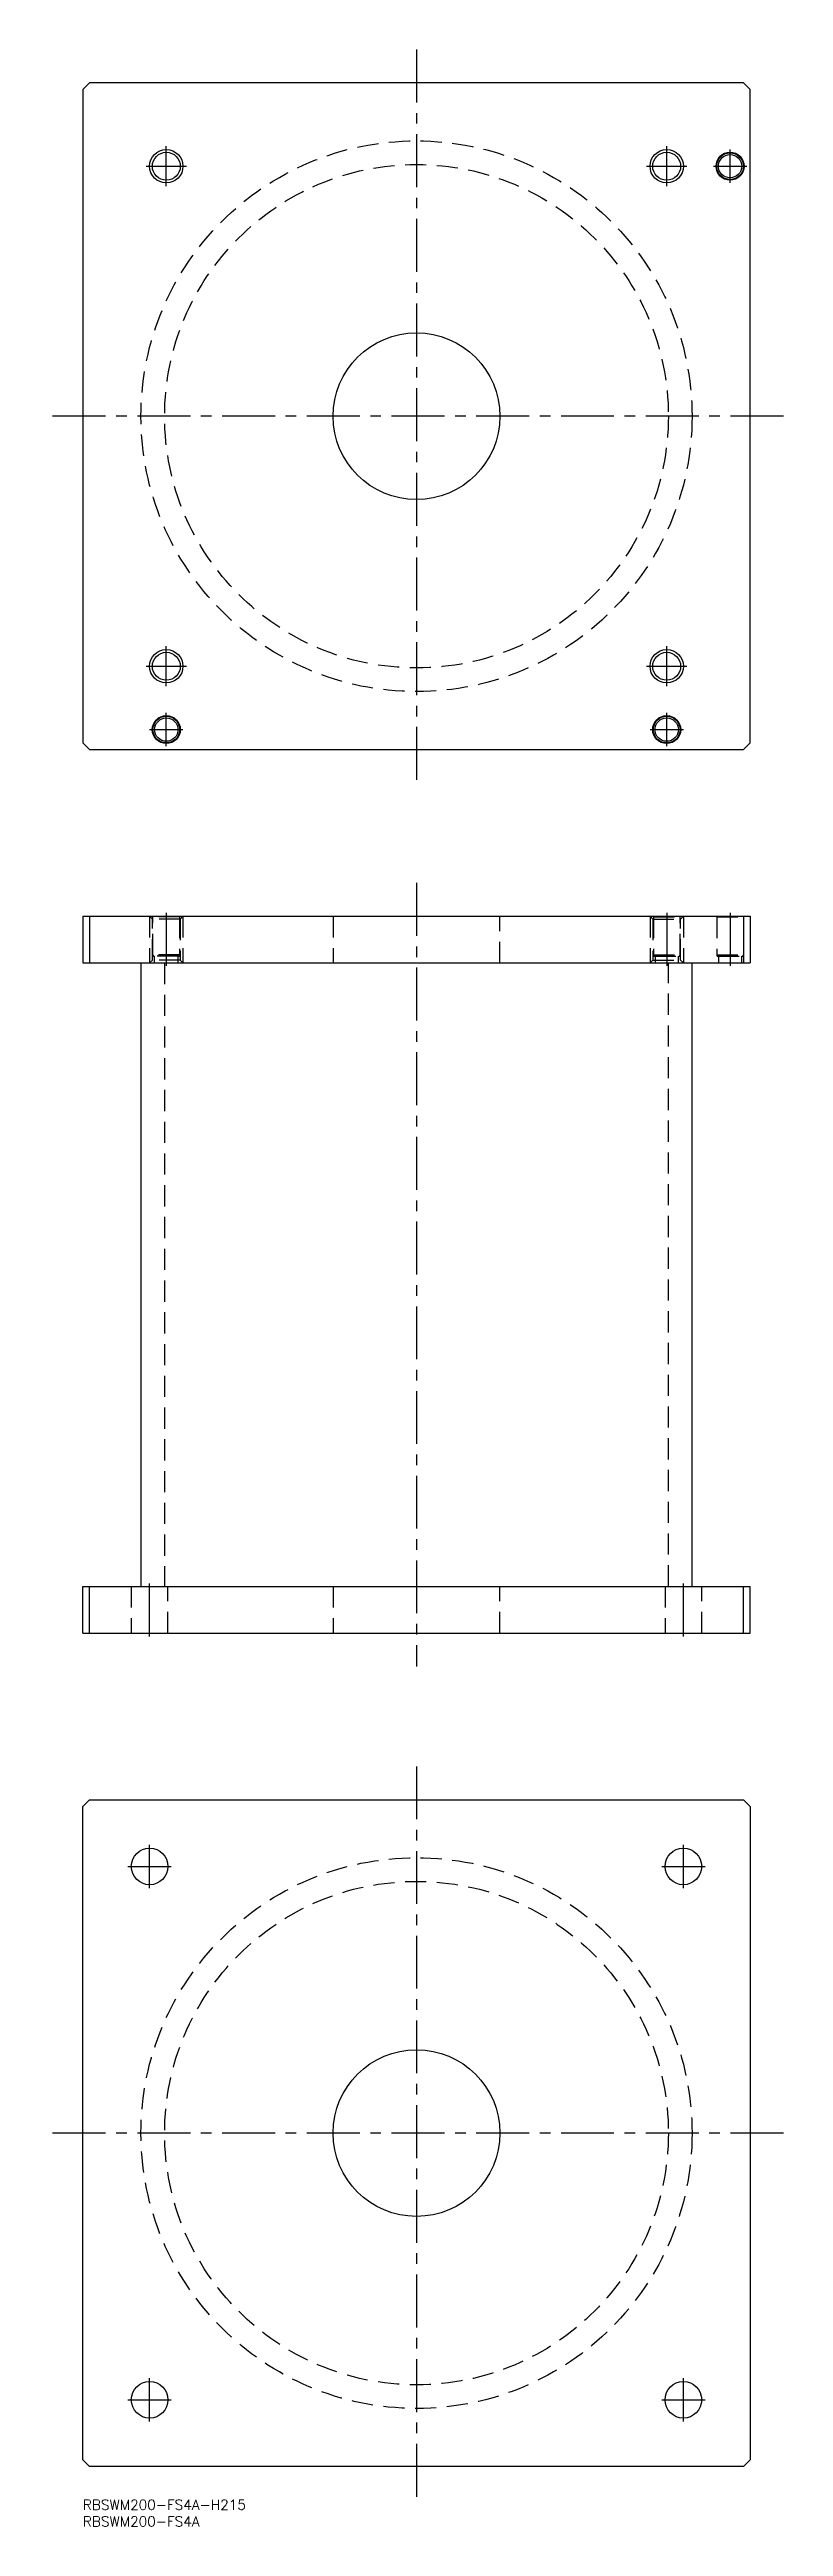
# Model space of a CAD drawing. Extents: x -10 to 210, y -8 to 735.
import ezdxf

# ---------------------------------------------------------------- set-up
doc = ezdxf.new("R2010")
doc.units = 0
doc.header["$LTSCALE"] = 0.5
doc.linetypes.add('CENTER', pattern=[50.8, 31.75, -6.35, 6.35, -6.35])
doc.linetypes.add('DASHED', pattern=[19.05, 12.7, -6.35])
for name, color, linetype in [('MSM_CENTER', 1, 'CENTER'), ('MSM_CONTINUOUS', 7, 'CONTINUOUS'), ('MSM_DASHED', 4, 'DASHED'), ('MSM_NARROW', 5, 'CONTINUOUS'), ('MSM_PART_NUMBER', 7, 'CONTINUOUS')]:
    doc.layers.add(name, color=color, linetype=linetype)
doc.styles.get("Standard").update_dxf_attribs({"font": 'txt.shx', "height": 3, "bigfont": 'bigfont.shx'})

msp = doc.modelspace()

# ---------------------------------------------------------------- linework, layer by layer
at = {"layer": 'MSM_CENTER'}
for p, q in [((100, 735), (100, 515)), ((25, 694), (25, 706)), ((175, 694), (175, 706)), ((19, 700), (31, 700)), ((169, 700), (181, 700)), ((189, 700), (199, 700)), ((194, 695), (194, 705)), ((210, 625), (-10, 625)), ((19, 550), (31, 550)), ((25, 544), (25, 556)), ((169, 550), (181, 550)), ((175, 544), (175, 556)), ((25, 526), (25, 536)), ((175, 526), (175, 536)), ((20, 531), (30, 531)), ((170, 531), (180, 531)), ((100, 485), (100, 250)), ((25, 476), (25, 460)), ((175, 476), (175, 460)), ((194, 476), (194, 460)), ((20, 259), (20, 275)), ((180, 259), (180, 275)), ((100, 220), (100, 0)), ((20, 183.5), (20, 196.5)), ((180, 183.5), (180, 196.5)), ((13.5, 190), (26.5, 190)), ((173.5, 190), (186.5, 190)), ((210, 110), (-10, 110)), ((13.5, 30), (26.5, 30)), ((20, 23.5), (20, 36.5)), ((173.5, 30), (186.5, 30)), ((180, 23.5), (180, 36.5))]:
    msp.add_line(p, q, dxfattribs=at)
at = {"layer": 'MSM_CONTINUOUS'}
for p, q in [((2, 725), (0, 723)), ((0, 723), (0, 527)), ((198, 725), (2, 725)), ((200, 723), (198, 725)), ((200, 527), (200, 723)), ((0, 527), (2, 525)), ((2, 525), (198, 525)), ((198, 525), (200, 527)), ((0, 475), (200, 475)), ((0, 475), (0, 461)), ((2, 475), (2, 461)), ((198, 475), (198, 461)), ((200, 475), (200, 461)), ((0, 461), (200, 461)), ((17.4, 461), (17.4, 274)), ((182.6, 274), (182.6, 461)), ((0, 260), (0, 274)), ((0, 274), (200, 274)), ((2, 260), (2, 274)), ((198, 260), (198, 274)), ((200, 260), (200, 274)), ((0, 260), (200, 260)), ((0, 208), (2, 210)), ((2, 210), (198, 210)), ((198, 210), (200, 208)), ((0, 12), (0, 208)), ((200, 208), (200, 12)), ((2, 10), (0, 12)), ((198, 10), (2, 10)), ((200, 12), (198, 10))]:
    msp.add_line(p, q, dxfattribs=at)
for centre, radius in [((25, 700), 4.188), ((175, 700), 4.188), ((194, 700), 4.2), ((194, 700), 4), ((194, 700), 3.5), ((100, 625), 25), ((25, 550), 4.188), ((175, 550), 4.188), ((25, 531), 4.2), ((25, 531), 4), ((175, 531), 4.2), ((175, 531), 4), ((25, 531), 3.5), ((175, 531), 3.5), ((20, 190), 5.5), ((180, 190), 5.5), ((100, 110), 25), ((20, 30), 5.5), ((180, 30), 5.5)]:
    msp.add_circle(centre, radius, dxfattribs=at)
at = {"layer": 'MSM_DASHED'}
for p, q in [((20.812, 474.188), (20, 475)), ((20, 475), (20, 461)), ((21, 474.8), (20.8, 475)), ((29.188, 474.188), (20.812, 474.188)), ((20.812, 461.812), (20.812, 474.188)), ((29, 474.8), (21, 474.8)), ((21, 463.4), (21, 474.8)), ((29.2, 475), (29, 474.8)), ((29, 474.8), (29, 463.4)), ((30, 475), (29.188, 474.188)), ((29.188, 474.188), (29.188, 461.812)), ((30, 475), (30, 461)), ((75, 475), (75, 461)), ((125, 461), (125, 475)), ((170, 475), (170.812, 474.188)), ((170, 475), (170, 461)), ((170.8, 475), (171, 474.8)), ((170.812, 474.188), (179.188, 474.188)), ((170.812, 474.188), (170.812, 461.812)), ((171, 474.8), (179, 474.8)), ((171, 474.8), (171, 463.4)), ((179, 474.8), (179.2, 475)), ((179, 463.4), (179, 474.8)), ((179.188, 474.188), (180, 475)), ((179.188, 461.812), (179.188, 474.188)), ((180, 475), (180, 461)), ((189.8, 475), (190, 474.8)), ((190, 474.8), (198, 474.8)), ((190, 474.8), (190, 463.4)), ((198, 474.8), (198.2, 475)), ((20, 461), (20.812, 461.812)), ((29.188, 461.812), (20.812, 461.812)), ((28.993, 463.4), (21.007, 463.4)), ((28.6, 463), (21.4, 463)), ((21.5, 461), (21.5, 463)), ((24.5, 461), (24.5, 274)), ((28.5, 463), (28.5, 461)), ((29.188, 461.812), (30, 461)), ((170.812, 461.812), (170, 461)), ((170.812, 461.812), (179.188, 461.812)), ((171.007, 463.4), (178.993, 463.4)), ((171.4, 463), (178.6, 463)), ((171.5, 463), (171.5, 461)), ((175.5, 274), (175.5, 461)), ((178.5, 461), (178.5, 463)), ((180, 461), (179.188, 461.812)), ((190.007, 463.4), (197.993, 463.4)), ((190.4, 463), (197.6, 463)), ((190.5, 463), (190.5, 461)), ((197.5, 461), (197.5, 463)), ((14.5, 274), (14.5, 260)), ((25.5, 260), (25.5, 274)), ((75, 274), (75, 260)), ((125, 260), (125, 274)), ((174.5, 274), (174.5, 260)), ((185.5, 260), (185.5, 274))]:
    msp.add_line(p, q, dxfattribs=at)
for centre, radius in [((100, 625), 82.6), ((100, 625), 75.5), ((100, 110), 82.6), ((100, 110), 75.5)]:
    msp.add_circle(centre, radius, dxfattribs=at)
for centre, start, end in [((21.4, 463.4), 180, 270), ((28.6, 463.4), 270, 0), ((171.4, 463.4), 180, 270), ((178.6, 463.4), 270, 0), ((190.4, 463.4), 180, 270), ((197.6, 463.4), 270, 0)]:
    msp.add_arc(centre, 0.4, start, end, dxfattribs=at)
at = {"layer": 'MSM_NARROW'}
for centre in [(25, 700), (175, 700), (25, 550), (175, 550)]:
    msp.add_circle(centre, 5, dxfattribs=at)

# ---------------------------------------------------------------- texts
at = {"layer": 'MSM_PART_NUMBER'}
for s, p in [('RBSWM200-FS4A-H215', (0, -3)), ('RBSWM200-FS4A', (0, -8))]:
    msp.add_text(s, height=3, dxfattribs=at).set_placement(p)

doc.saveas('drawing.dxf')
